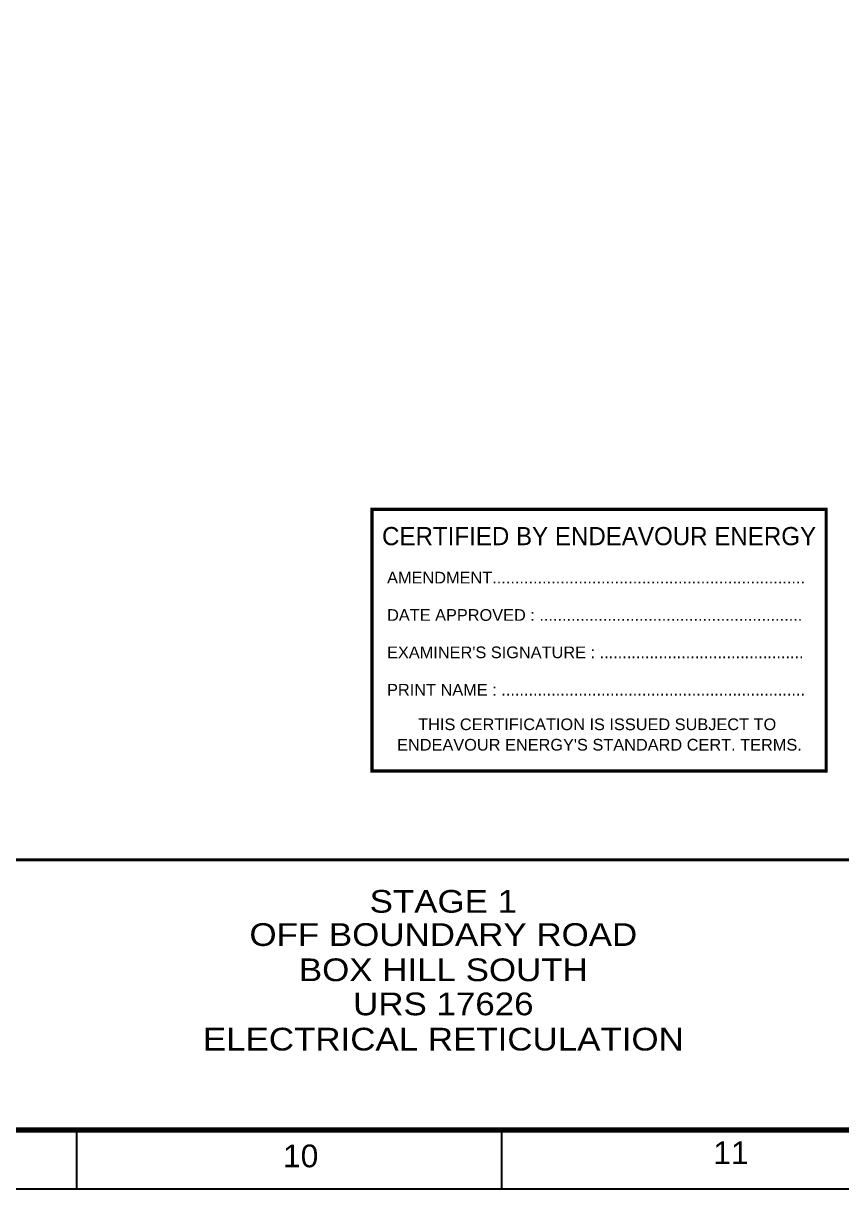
# Paper-space layout 'Retic DUCT SCHED (6)' of a CAD drawing. Header units: metres. Extents: x -9 to 795, y -5 to 571.
# Drawn here: x 581.3 to 707.4, y -5.5 to 174.2 of the extents above; entities that cross this region are included whole.
import ezdxf
from ezdxf.enums import TextEntityAlignment as Align

# ---------------------------------------------------------------- set-up
doc = ezdxf.new("R2010")
doc.units = ezdxf.units.M
doc.header["$LTSCALE"] = 0.7
doc.layers.get('0').update_dxf_attribs({"color": 6})
doc.layers.add('_User Miscellaneous5', color=7, linetype='Continuous', lineweight=35)
doc.layers.add('Notes', color=7, linetype='Continuous')
doc.styles.add('ARIAL', font='arial.ttf', dxfattribs={"height": 2})
doc.styles.add('iecISOCP', font='isocp.shx')
doc.styles.get("Standard").update_dxf_attribs({"font": 'arial.ttf'})

# ---------------------------------------------------------------- blocks, each defined once
blk = doc.blocks.new('A1_FRAME_TITLE')
at = {"layer": 'Notes', "linetype": 'Continuous'}
for p, q in [((598.58, 6.01), (598.58, -3.07)), ((664.09, 6.01), (664.09, -3.07))]:
    blk.add_line(p, q, dxfattribs=at)
at = {"layer": 'Notes', "color": 7, "linetype": 'Continuous'}
blk.add_lwpolyline([(-0.04, -3.07), (804.15, -3.07), (804.15, 573.26), (-0.04, 573.26)], close=True, dxfattribs=at)
at = {"layer": 'Notes', "color": 7, "linetype": 'Continuous', "const_width": 0.8}
blk.add_lwpolyline([(9, 5.97), (795.11, 5.97), (795.11, 564.21), (9, 564.21)], close=True, dxfattribs=at)
at = {"layer": 'Notes', "color": 7, "linetype": 'Continuous', "const_width": 0.5, "flags": 128}
blk.add_lwpolyline([(9, 47.62), (795.11, 47.62)], dxfattribs=at)
at = {"layer": 'Notes', "color": 7, "style": 'ARIAL'}
for s, p in [('10', (630.43, 0.23)), ('11', (696.73, 0.72))]:
    blk.add_text(s, height=3.5, dxfattribs=at).set_placement(p)
at = {"layer": 'Notes', "color": 7}
blk.add_attdef('EPD_REF_NO', text='', height=5, dxfattribs=at).set_placement((760.12, 52.77), align=Align.CENTER)
at = {"layer": 'Notes', "color": 3, "style": 'iecISOCP', "flags": 8}
blk.add_attdef('VERSION_NO', text='', height=2.5, rotation=90, dxfattribs=at).set_placement((272.82, 44.54), align=Align.MIDDLE_CENTER)
at = {"layer": 'Notes', "color": 7, "style": 'ARIAL'}
for tag, p in [('CAP_NO', (483.94, 43.46)), ('IE_NUM', (483.8, 37.81)), ('REF_No_1', (306, 32.31)), ('REF_1', (327.55, 32.31)), ('HV_SWITCH', (484.22, 32.16)), ('GEN_WO', (412.46, 31.76)), ('REF_No_2', (306, 26.31)), ('REF_2', (327.55, 26.31)), ('OH_WO', (412.46, 25.81)), ('UBD_REF', (483.8, 25.83)), ('REF_No_3', (306, 20.31)), ('REF_3', (327.55, 20.31)), ('UG_WO', (412.46, 20.05)), ('GIS_MAP_No', (483.8, 20.04)), ('REF_No_4', (306, 14.31)), ('REF_4', (327.55, 14.31)), ('HV_OP_DIAG', (484.08, 14.2)), ('SUB_WO', (412.46, 13.81)), ('LGA', (483.7, 7.78))]:
    blk.add_attdef(tag, p, '', height=2, dxfattribs=at)
at = {"layer": 'Notes', "color": 7, "style": 'ARIAL', "width": 1.1}
for tag, p in [('T1', (655.13, 39.47)), ('T2', (655.13, 34.35)), ('T3', (655.13, 28.92)), ('T4', (655.13, 23.66)), ('T5', (655.13, 18.23)), ('T6', (655.13, 12.97))]:
    blk.add_attdef(tag, text='', height=3.5, dxfattribs=at).set_placement(p, align=Align.CENTER)
at = {"layer": 'Notes', "color": 7, "style": 'ARIAL'}
for tag, height, p in [('scale', 2, (538.51, 33.27)), ('DRAWN', 2, (538.51, 24.93)), ('REV', 5, (790.81, 17.1)), ('CHD', 2, (538.51, 8.93)), ('DESIGN', 2, (576.37, 9.15))]:
    blk.add_attdef(tag, text='', height=height, dxfattribs=at).set_placement(p, align=Align.CENTER)
blk.add_attdef('NUM', text='', height=7, dxfattribs=at).set_placement((763.12, 20.12), align=Align.MIDDLE_CENTER)
for tag, p in [('NS', (762.87, 8.12)), ('SHTS', (774.68, 8.12))]:
    blk.add_attdef(tag, text='', height=2, dxfattribs=at).set_placement(p, align=Align.MIDDLE)
at = {"layer": 'Notes', "style": 'iecISOCP'}
blk.add_attdef('ExportID', (9.02, 2.35), '', height=2.5, dxfattribs=at)
at = {"layer": 'Notes', "style": 'iecISOCP', "flags": 1}
for tag, p in [('ProjectType', (14.12, -26.84)), ('ProjectNumber', (23.5, -26.86)), ('DrawingNumber', (35.46, -26.85)), ('ProjectDescription', (47.51, -26.87)), ('ExportDate', (60.23, -26.83)), ('ExportUserName', (69.1, -26.84)), ('DesignerCompanyName', (81.43, -26.84)), ('ExportAreaOfInterest', (97.04, -26.86)), ('GIS_SUCCESS', (111.94, -26.82)), ('CAD_SUCCESS', (121.73, -26.83)), ('DEPOTCODE', (132.05, -26.92)), ('ExportCategories', (140.02, -26.84)), ('Comments', (154.33, -26.93)), ('EPD_-_VERSION_1.5', (161.74, -26.93))]:
    blk.add_attdef(tag, p, '', height=1, dxfattribs=at)
blk = doc.blocks.new('A$C07422D53')
at = {"layer": '_User Miscellaneous5', "const_width": 0.5}
blk.add_lwpolyline([(70, -40.32), (70, 0), (0, 0), (0, -40.32)], close=True, dxfattribs=at)
at = {"layer": '_User Miscellaneous5', "color": 2, "style": 'ARIAL', "width": 0.95}
blk.add_text('CERTIFIED BY ENDEAVOUR ENERGY', height=2.8, dxfattribs=at).set_placement((35, -4.13), align=Align.MIDDLE_CENTER)
at = {"layer": '_User Miscellaneous5', "style": 'ARIAL'}
for s, p in [('AMENDMENT.....................................................................', (2.33, -11.43)), ('DATE APPROVED : ..........................................................', (2.33, -17.19)), ("EXAMINER'S SIGNATURE : .............................................", (2.33, -22.95)), ('PRINT NAME : ...................................................................', (2.33, -28.71))]:
    blk.add_text(s, height=1.8, dxfattribs=at).set_placement(p)
for s, p in [('THIS CERTIFICATION IS ISSUED SUBJECT TO ', (35.06, -34.04)), ("ENDEAVOUR ENERGY'S STANDARD CERT. TERMS.", (35.06, -37.19))]:
    blk.add_text(s, height=1.8, dxfattribs=at).set_placement(p, align=Align.CENTER)

psp = doc.layouts.new('Retic DUCT SCHED (6)')

# ---------------------------------------------------------------- block references
psp.add_blockref('A$C07422D53', (635.05, 99.26))
at = {"layer": 'Notes'}
ref = psp.add_blockref('A1_FRAME_TITLE', (-9.08, -2.39), dxfattribs=at)
ref.add_attrib('T1', 'STAGE 1', dxfattribs={"color": 7, "height": 3.5, "style": 'ARIAL', "width": 1.1}).set_placement((646.05, 37.08), align=Align.CENTER)
ref.add_attrib('T2', 'OFF BOUNDARY ROAD', dxfattribs={"color": 7, "height": 3.5, "style": 'ARIAL', "width": 1.1}).set_placement((646.05, 31.96), align=Align.CENTER)
ref.add_attrib('T3', 'BOX HILL SOUTH', dxfattribs={"color": 7, "height": 3.5, "style": 'ARIAL', "width": 1.1}).set_placement((646.05, 26.53), align=Align.CENTER)
ref.add_attrib('T4', 'URS 17626', dxfattribs={"color": 7, "height": 3.5, "style": 'ARIAL', "width": 1.1}).set_placement((646.05, 21.27), align=Align.CENTER)
ref.add_attrib('T5', 'ELECTRICAL RETICULATION', dxfattribs={"color": 7, "height": 3.5, "style": 'ARIAL', "width": 1.1}).set_placement((646.05, 15.84), align=Align.CENTER)

doc.saveas('drawing.dxf')
